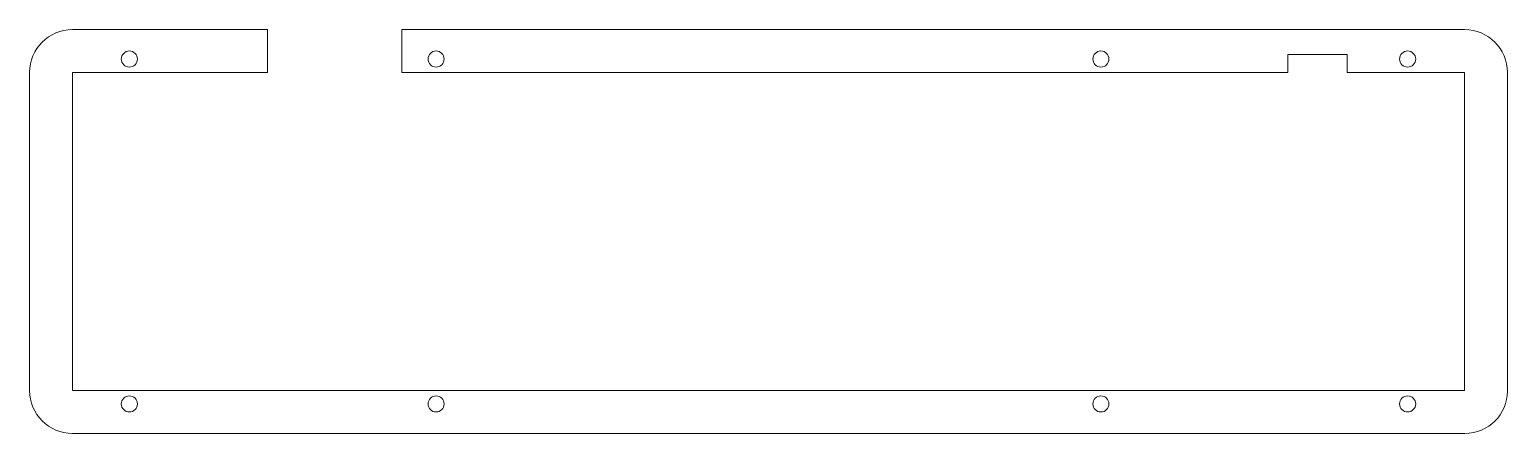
# Model space of a CAD drawing. Header units: millimetres. Extents: x 10829 to 11104, y 11279 to 11355.
import ezdxf

# ---------------------------------------------------------------- set-up
doc = ezdxf.new("R2010")
doc.units = ezdxf.units.MM
doc.layers.add('A-DETL', color=90, linetype='Continuous', lineweight=18)

msp = doc.modelspace()

# ---------------------------------------------------------------- linework, layer by layer
at = {"layer": 'A-DETL'}
for p, q in [((10872.98, 11354.71), (10836.62, 11354.71)), ((10872.98, 11346.72), (10872.98, 11354.71)), ((11095.99, 11354.71), (10897.98, 11354.71)), ((10897.98, 11354.71), (10897.98, 11346.71)), ((11063.09, 11346.71), (11063.09, 11350.03)), ((11063.09, 11350.03), (11074.14, 11350.03)), ((11074.14, 11350.03), (11074.14, 11346.71)), ((10828.62, 11346.71), (10828.62, 11287.41)), ((10836.62, 11287.41), (10836.62, 11346.72)), ((10836.62, 11346.72), (10872.98, 11346.72)), ((10897.98, 11346.71), (11063.09, 11346.71)), ((11074.14, 11346.71), (11095.99, 11346.71)), ((11095.99, 11346.71), (11095.99, 11287.41)), ((11103.99, 11287.32), (11103.99, 11346.71)), ((11095.99, 11287.41), (10836.62, 11287.41)), ((10836.62, 11279.41), (11096.07, 11279.41))]:
    msp.add_line(p, q, dxfattribs=at)
for centre, radius, start, end in [((10836.62, 11346.71), 8, 90, 180), ((11095.99, 11346.71), 8, 0, 90), ((10847.22, 11349.21), 1.5, 0, 180), ((10904.37, 11349.21), 1.5, 0, 180), ((11028.24, 11349.21), 1.5, 0, 180), ((11085.39, 11349.21), 1.5, 0, 180), ((10847.22, 11349.21), 1.5, 180, 0), ((10904.37, 11349.21), 1.5, 180, 0), ((11028.24, 11349.21), 1.5, 180, 0), ((11085.39, 11349.21), 1.5, 180, 0), ((10836.62, 11287.41), 8, 180, 270), ((11096.07, 11287.32), 7.91, 270, 0), ((10847.22, 11284.91), 1.5, 0, 180), ((10847.22, 11284.91), 1.5, 180, 0), ((10904.37, 11284.91), 1.5, 0, 180), ((10904.37, 11284.91), 1.5, 180, 0), ((11028.24, 11284.91), 1.5, 0, 180), ((11028.24, 11284.91), 1.5, 180, 0), ((11085.39, 11284.91), 1.5, 0, 180), ((11085.39, 11284.91), 1.5, 180, 0)]:
    msp.add_arc(centre, radius, start, end, dxfattribs=at)

doc.saveas('drawing.dxf')
